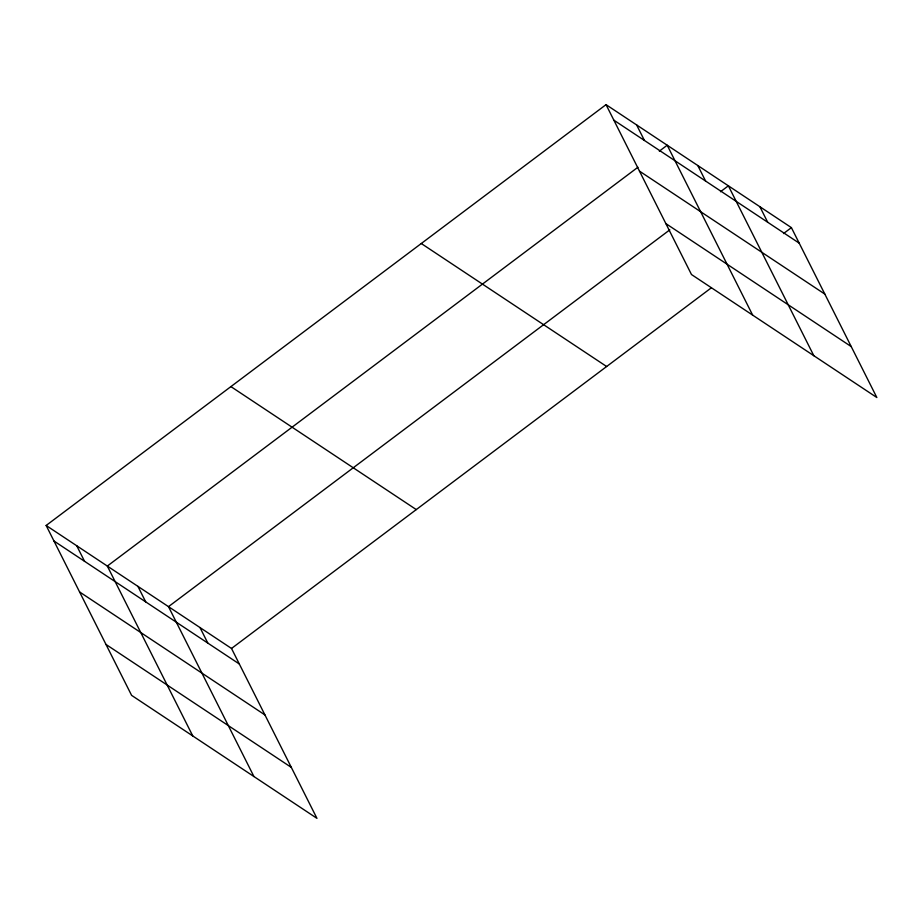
<?xml version="1.0" encoding="UTF-8"?>
<svg xmlns="http://www.w3.org/2000/svg" width="923" height="923" viewBox="0 0 923 923"><rect width="100%" height="100%" fill="white"/><g stroke="black" fill="none" stroke-linecap="round" stroke-linejoin="round"><path stroke-width="1.38" d="M46.15 525.475L231.511 648.465L316.958 818.355L131.597 695.365L46.15 525.475L606.042 104.645L791.403 227.635L876.85 397.525L691.489 274.535L606.042 104.645M637.92 167.248L107.322 566.064L192.769 735.954M659.322 151.153L667.202 145.234L752.66 315.124M669.798 229.85L168.494 606.653L253.94 776.543M720.494 191.742L728.374 185.811L813.821 355.713M231.511 648.465L711.414 287.757M783.512 233.565L791.403 227.635M613.853 120.175L799.214 243.164M639.466 171.113L824.839 294.102M665.864 223.597L851.225 346.587M421.269 243.51L606.642 366.512M230.912 386.599L416.273 509.588M53.961 541.005L239.322 663.995M79.586 591.943L264.947 714.933M105.972 644.427L291.345 767.417M759.894 206.729L767.705 222.258M697.788 165.529L705.61 181.058M636.628 124.94L644.439 140.469M200.003 627.559L207.813 643.089M137.908 586.359L145.719 601.888M76.736 545.77L84.547 561.299"/></g></svg>
